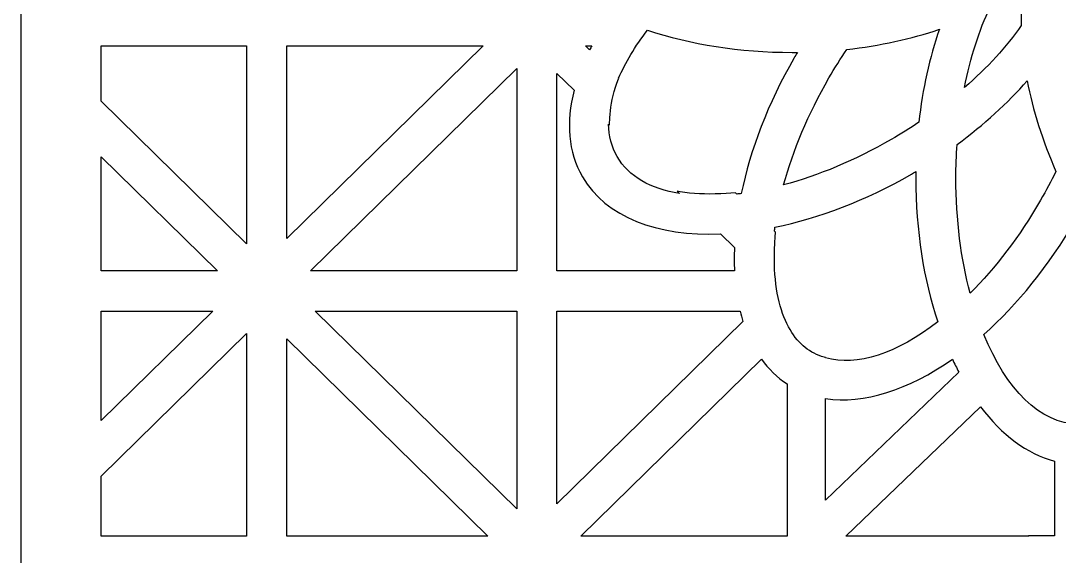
# Model space of a CAD drawing. Header units: centimetres. Extents: x -22 to -17.3, y -9 to 9.
# Drawn here: x -22.001 to -19.697, y -2.951 to -1.763 of the extents above; entities that cross this region are included whole.
import ezdxf

# ---------------------------------------------------------------- set-up
doc = ezdxf.new("R2010")
doc.units = ezdxf.units.CM
doc.header["$MEASUREMENT"] = 0
doc.layers.add('layer 1', color=7, linetype='Continuous')

msp = doc.modelspace()

# ---------------------------------------------------------------- linework, layer by layer
at = {"layer": 'layer 1', "color": 250}
for points, knots in [([(-17.33729, 9.00076), (-17.33729, 9.00076), (-17.33729, 8.81208), (-17.33729, 8.81208), (-17.33729, 8.81208), (-17.33729, 8.81208), (-17.33729, 8.68847), (-17.33729, 8.68847), (-17.33729, 8.68847), (-17.33729, 8.68847), (-17.33729, 7.78426), (-17.33729, 7.78426), (-17.33729, 7.78426), (-17.33729, 7.78426), (-17.33729, 7.66065), (-17.33729, 7.66065), (-17.33729, 7.66065), (-17.33729, 7.66065), (-17.33729, 7.635), (-17.33729, 7.635), (-17.33729, 7.635), (-17.33729, 7.635), (-17.33729, 7.51139), (-17.33729, 7.51139), (-17.33729, 7.51139), (-17.33729, 7.51139), (-17.33729, 6.60718), (-17.33729, 6.60718), (-17.33729, 6.60718), (-17.33729, 6.60718), (-17.33729, 6.48357), (-17.33729, 6.48357), (-17.33729, 6.48357), (-17.33729, 6.48357), (-17.33729, 6.45792), (-17.33729, 6.45792), (-17.33729, 6.45792), (-17.33729, 6.45792), (-17.33729, 6.33431), (-17.33729, 6.33431), (-17.33729, 6.33431), (-17.33729, 6.33431), (-17.33729, 5.4301), (-17.33729, 5.4301), (-17.33729, 5.4301), (-17.33729, 5.4301), (-17.33729, 5.30649), (-17.33729, 5.30649), (-17.33729, 5.30649), (-17.33729, 5.30649), (-17.33729, 5.28084), (-17.33729, 5.28084), (-17.33729, 5.28084), (-17.33729, 5.28084), (-17.33729, 5.15723), (-17.33729, 5.15723), (-17.33729, 5.15723), (-17.33729, 5.15723), (-17.33729, 4.25302), (-17.33729, 4.25302), (-17.33729, 4.25302), (-17.33729, 4.25302), (-17.33729, 4.12941), (-17.33729, 4.12941), (-17.33729, 4.12941), (-17.33729, 4.12941), (-17.33729, 4.10376), (-17.33729, 4.10376), (-17.33729, 4.10376), (-17.33729, 4.10376), (-17.33729, 3.98015), (-17.33729, 3.98015), (-17.33729, 3.98015), (-17.33729, 3.98015), (-17.33729, 3.07594), (-17.33729, 3.07594), (-17.33729, 3.07594), (-17.33729, 3.07594), (-17.33729, 2.95233), (-17.33729, 2.95233), (-17.33729, 2.95233), (-17.33729, 2.95233), (-17.33729, 2.92668), (-17.33729, 2.92668), (-17.33729, 2.92668), (-17.33729, 2.92668), (-17.33729, 2.80307), (-17.33729, 2.80307), (-17.33729, 2.80307), (-17.33729, 2.80307), (-17.33729, 1.89886), (-17.33729, 1.89886), (-17.33729, 1.89886), (-17.33729, 1.89886), (-17.33729, 1.77525), (-17.33729, 1.77525), (-17.33729, 1.77525), (-17.33729, 1.77525), (-17.33729, 1.7496), (-17.33729, 1.7496), (-17.33729, 1.7496), (-17.33729, 1.7496), (-17.33729, 1.62599), (-17.33729, 1.62599), (-17.33729, 1.62599), (-17.33729, 1.62599), (-17.33729, 0.72178), (-17.33729, 0.72178), (-17.33729, 0.72178), (-17.33729, 0.72178), (-17.33729, 0.59817), (-17.33729, 0.59817), (-17.33729, 0.59817), (-17.33729, 0.59817), (-17.33729, 0.57252), (-17.33729, 0.57252), (-17.33729, 0.57252), (-17.33729, 0.57252), (-17.33729, 0.44891), (-17.33729, 0.44891), (-17.33729, 0.44891), (-17.33729, 0.44891), (-17.33729, -0.4553), (-17.33729, -0.4553), (-17.33729, -0.4553), (-17.33729, -0.4553), (-17.33729, -0.57891), (-17.33729, -0.57891), (-17.33729, -0.57891), (-17.33729, -0.57891), (-17.33729, -0.60456), (-17.33729, -0.60456), (-17.33729, -0.60456), (-17.33729, -0.60456), (-17.33729, -0.72817), (-17.33729, -0.72817), (-17.33729, -0.72817), (-17.33729, -0.72817), (-17.33729, -1.63238), (-17.33729, -1.63238), (-17.33729, -1.63238), (-17.33729, -1.63238), (-17.33729, -1.75599), (-17.33729, -1.75599), (-17.33729, -1.75599), (-17.33729, -1.75599), (-17.33729, -1.78164), (-17.33729, -1.78164), (-17.33729, -1.78164), (-17.33729, -1.78164), (-17.33729, -1.90525), (-17.33729, -1.90525), (-17.33729, -1.90525), (-17.33729, -1.90525), (-17.33729, -2.80946), (-17.33729, -2.80946), (-17.33729, -2.80946), (-17.33729, -2.80946), (-17.33729, -2.93307), (-17.33729, -2.93307), (-17.33729, -2.93307), (-17.33729, -2.93307), (-17.33729, -2.95872), (-17.33729, -2.95872), (-17.33729, -2.95872), (-17.33729, -2.95872), (-17.33729, -3.08233), (-17.33729, -3.08233), (-17.33729, -3.08233), (-17.33729, -3.08233), (-17.33729, -3.98654), (-17.33729, -3.98654), (-17.33729, -3.98654), (-17.33729, -3.98654), (-17.33729, -4.11015), (-17.33729, -4.11015), (-17.33729, -4.11015), (-17.33729, -4.11015), (-17.33729, -4.1358), (-17.33729, -4.1358), (-17.33729, -4.1358), (-17.33729, -4.1358), (-17.33729, -4.25941), (-17.33729, -4.25941), (-17.33729, -4.25941), (-17.33729, -4.25941), (-17.33729, -5.16362), (-17.33729, -5.16362), (-17.33729, -5.16362), (-17.33729, -5.16362), (-17.33729, -5.28723), (-17.33729, -5.28723), (-17.33729, -5.28723), (-17.33729, -5.28723), (-17.33729, -5.31288), (-17.33729, -5.31288), (-17.33729, -5.31288), (-17.33729, -5.31288), (-17.33729, -5.43649), (-17.33729, -5.43649), (-17.33729, -5.43649), (-17.33729, -5.43649), (-17.33729, -6.3407), (-17.33729, -6.3407), (-17.33729, -6.3407), (-17.33729, -6.3407), (-17.33729, -6.46431), (-17.33729, -6.46431), (-17.33729, -6.46431), (-17.33729, -6.46431), (-17.33729, -6.48996), (-17.33729, -6.48996), (-17.33729, -6.48996), (-17.33729, -6.48996), (-17.33729, -6.61357), (-17.33729, -6.61357), (-17.33729, -6.61357), (-17.33729, -6.61357), (-17.33729, -7.51778), (-17.33729, -7.51778), (-17.33729, -7.51778), (-17.33729, -7.51778), (-17.33729, -7.64139), (-17.33729, -7.64139), (-17.33729, -7.64139), (-17.33729, -7.64139), (-17.33729, -7.66704), (-17.33729, -7.66704), (-17.33729, -7.66704), (-17.33729, -7.66704), (-17.33729, -7.79065), (-17.33729, -7.79065), (-17.33729, -7.79065), (-17.33729, -7.79065), (-17.33729, -8.69486), (-17.33729, -8.69486), (-17.33729, -8.69486), (-17.33729, -8.69486), (-17.33729, -8.81847), (-17.33729, -8.81847), (-17.33729, -8.81847), (-17.33729, -8.81847), (-17.33729, -9.00022), (-17.33729, -9.00022), (-17.33729, -9.00022), (-17.33729, -9.00022), (-18.22603, -9.00022), (-18.22603, -9.00022), (-18.22603, -9.00022), (-18.22603, -9.00022), (-18.35206, -9.00022), (-18.35206, -9.00022), (-18.35206, -9.00022), (-18.35206, -9.00022), (-18.57048, -9.00022), (-18.57048, -9.00022), (-18.57048, -9.00022), (-18.57048, -9.00022), (-18.6965, -9.00022), (-18.6965, -9.00022), (-18.6965, -9.00022), (-18.6965, -9.00022), (-19.4261, -9.00022), (-19.4261, -9.00022), (-19.4261, -9.00022), (-19.4261, -9.00022), (-19.55212, -9.00022), (-19.55212, -9.00022), (-19.55212, -9.00022), (-19.55212, -9.00022), (-19.77054, -9.00022), (-19.77054, -9.00022), (-19.77054, -9.00022), (-19.77054, -9.00022), (-19.89657, -9.00022), (-19.89657, -9.00022), (-19.89657, -9.00022), (-19.89657, -9.00022), (-20.62616, -9.00022), (-20.62616, -9.00022), (-20.62616, -9.00022), (-20.62616, -9.00022), (-20.75219, -9.00022), (-20.75219, -9.00022), (-20.75219, -9.00022), (-20.75219, -9.00022), (-20.97061, -9.00022), (-20.97061, -9.00022), (-20.97061, -9.00022), (-20.97061, -9.00022), (-21.09663, -9.00022), (-21.09663, -9.00022), (-21.09663, -9.00022), (-21.09663, -9.00022), (-22.00091, -9.00022), (-22.00091, -9.00022), (-22.00091, -9.00022), (-22.00091, -9.00022), (-22.00091, -8.8337), (-22.00091, -8.8337), (-22.00091, -8.8337), (-22.00091, -8.8337), (-22.00091, -8.71009), (-22.00091, -8.71009), (-22.00091, -8.71009), (-22.00091, -8.71009), (-22.00091, -7.77541), (-22.00091, -7.77541), (-22.00091, -7.77541), (-22.00091, -7.77541), (-22.00091, -7.53301), (-22.00091, -7.53301), (-22.00091, -7.53301), (-22.00091, -7.53301), (-22.00091, -6.59833), (-22.00091, -6.59833), (-22.00091, -6.59833), (-22.00091, -6.59833), (-22.00091, -6.35593), (-22.00091, -6.35593), (-22.00091, -6.35593), (-22.00091, -6.35593), (-22.00091, -5.42125), (-22.00091, -5.42125), (-22.00091, -5.42125), (-22.00091, -5.42125), (-22.00091, -5.17885), (-22.00091, -5.17885), (-22.00091, -5.17885), (-22.00091, -5.17885), (-22.00091, -4.24417), (-22.00091, -4.24417), (-22.00091, -4.24417), (-22.00091, -4.24417), (-22.00091, -4.00177), (-22.00091, -4.00177), (-22.00091, -4.00177), (-22.00091, -4.00177), (-22.00091, -3.06709), (-22.00091, -3.06709), (-22.00091, -3.06709), (-22.00091, -3.06709), (-22.00091, -2.82469), (-22.00091, -2.82469), (-22.00091, -2.82469), (-22.00091, -2.82469), (-22.00091, -1.89001), (-22.00091, -1.89001), (-22.00091, -1.89001), (-22.00091, -1.89001), (-22.00091, -1.64761), (-22.00091, -1.64761), (-22.00091, -1.64761), (-22.00091, -1.64761), (-22.00091, -0.71293), (-22.00091, -0.71293), (-22.00091, -0.71293), (-22.00091, -0.71293), (-22.00091, -0.47053), (-22.00091, -0.47053), (-22.00091, -0.47053), (-22.00091, -0.47053), (-22.00091, 0.46415), (-22.00091, 0.46415), (-22.00091, 0.46415), (-22.00091, 0.46415), (-22.00091, 0.70655), (-22.00091, 0.70655), (-22.00091, 0.70655), (-22.00091, 0.70655), (-22.00091, 1.64123), (-22.00091, 1.64123), (-22.00091, 1.64123), (-22.00091, 1.64123), (-22.00091, 1.88363), (-22.00091, 1.88363), (-22.00091, 1.88363), (-22.00091, 1.88363), (-22.00091, 2.81831), (-22.00091, 2.81831), (-22.00091, 2.81831), (-22.00091, 2.81831), (-22.00091, 3.06071), (-22.00091, 3.06071), (-22.00091, 3.06071), (-22.00091, 3.06071), (-22.00091, 3.99539), (-22.00091, 3.99539), (-22.00091, 3.99539), (-22.00091, 3.99539), (-22.00091, 4.23779), (-22.00091, 4.23779), (-22.00091, 4.23779), (-22.00091, 4.23779), (-22.00091, 5.17247), (-22.00091, 5.17247), (-22.00091, 5.17247), (-22.00091, 5.17247), (-22.00091, 5.41487), (-22.00091, 5.41487), (-22.00091, 5.41487), (-22.00091, 5.41487), (-22.00091, 6.34955), (-22.00091, 6.34955), (-22.00091, 6.34955), (-22.00091, 6.34955), (-22.00091, 6.59195), (-22.00091, 6.59195), (-22.00091, 6.59195), (-22.00091, 6.59195), (-22.00091, 7.52663), (-22.00091, 7.52663), (-22.00091, 7.52663), (-22.00091, 7.52663), (-22.00091, 7.76903), (-22.00091, 7.76903), (-22.00091, 7.76903), (-22.00091, 7.76903), (-22.00091, 8.70371), (-22.00091, 8.70371), (-22.00091, 8.70371), (-22.00091, 8.70371), (-22.00091, 8.82732), (-22.00091, 8.82732), (-22.00091, 8.82732), (-22.00091, 8.82732), (-22.00091, 9.00076), (-22.00091, 9.00076), (-22.00091, 9.00076), (-22.00091, 9.00076), (-21.1037, 9.00076), (-21.1037, 9.00076), (-21.1037, 9.00076), (-21.1037, 9.00076), (-20.97768, 9.00076), (-20.97768, 9.00076), (-20.97768, 9.00076), (-20.97768, 9.00076), (-20.74512, 9.00076), (-20.74512, 9.00076), (-20.74512, 9.00076), (-20.74512, 9.00076), (-20.61909, 9.00076), (-20.61909, 9.00076), (-20.61909, 9.00076), (-20.61909, 9.00076), (-19.90364, 9.00076), (-19.90364, 9.00076), (-19.90364, 9.00076), (-19.90364, 9.00076), (-19.77761, 9.00076), (-19.77761, 9.00076), (-19.77761, 9.00076), (-19.77761, 9.00076), (-19.54505, 9.00076), (-19.54505, 9.00076), (-19.54505, 9.00076), (-19.54505, 9.00076), (-19.41903, 9.00076), (-19.41903, 9.00076), (-19.41903, 9.00076), (-19.41903, 9.00076), (-18.70357, 9.00076), (-18.70357, 9.00076), (-18.70357, 9.00076), (-18.70357, 9.00076), (-18.57754, 9.00076), (-18.57754, 9.00076), (-18.57754, 9.00076), (-18.57754, 9.00076), (-18.34499, 9.00076), (-18.34499, 9.00076), (-18.34499, 9.00076), (-18.34499, 9.00076), (-18.21896, 9.00076), (-18.21896, 9.00076), (-18.21896, 9.00076), (-18.21896, 9.00076), (-17.33729, 9.00076), (-17.33729, 9.00076)], [0, 0, 0, 0, 0.0082645, 0.0082645, 0.0082645, 0.0082645, 0.0165289, 0.0165289, 0.0165289, 0.0165289, 0.0247934, 0.0247934, 0.0247934, 0.0247934, 0.0330579, 0.0330579, 0.0330579, 0.0330579, 0.0413223, 0.0413223, 0.0413223, 0.0413223, 0.0495868, 0.0495868, 0.0495868, 0.0495868, 0.0578512, 0.0578512, 0.0578512, 0.0578512, 0.0661157, 0.0661157, 0.0661157, 0.0661157, 0.0743802, 0.0743802, 0.0743802, 0.0743802, 0.0826446, 0.0826446, 0.0826446, 0.0826446, 0.0909091, 0.0909091, 0.0909091, 0.0909091, 0.0991736, 0.0991736, 0.0991736, 0.0991736, 0.107438, 0.107438, 0.107438, 0.107438, 0.1157025, 0.1157025, 0.1157025, 0.1157025, 0.1239669, 0.1239669, 0.1239669, 0.1239669, 0.1322314, 0.1322314, 0.1322314, 0.1322314, 0.1404959, 0.1404959, 0.1404959, 0.1404959, 0.1487603, 0.1487603, 0.1487603, 0.1487603, 0.1570248, 0.1570248, 0.1570248, 0.1570248, 0.1652893, 0.1652893, 0.1652893, 0.1652893, 0.1735537, 0.1735537, 0.1735537, 0.1735537, 0.1818182, 0.1818182, 0.1818182, 0.1818182, 0.1900826, 0.1900826, 0.1900826, 0.1900826, 0.1983471, 0.1983471, 0.1983471, 0.1983471, 0.2066116, 0.2066116, 0.2066116, 0.2066116, 0.214876, 0.214876, 0.214876, 0.214876, 0.2231405, 0.2231405, 0.2231405, 0.2231405, 0.231405, 0.231405, 0.231405, 0.231405, 0.2396694, 0.2396694, 0.2396694, 0.2396694, 0.2479339, 0.2479339, 0.2479339, 0.2479339, 0.2561983, 0.2561983, 0.2561983, 0.2561983, 0.2644628, 0.2644628, 0.2644628, 0.2644628, 0.2727273, 0.2727273, 0.2727273, 0.2727273, 0.2809917, 0.2809917, 0.2809917, 0.2809917, 0.2892562, 0.2892562, 0.2892562, 0.2892562, 0.2975207, 0.2975207, 0.2975207, 0.2975207, 0.3057851, 0.3057851, 0.3057851, 0.3057851, 0.3140496, 0.3140496, 0.3140496, 0.3140496, 0.322314, 0.322314, 0.322314, 0.322314, 0.3305785, 0.3305785, 0.3305785, 0.3305785, 0.338843, 0.338843, 0.338843, 0.338843, 0.3471074, 0.3471074, 0.3471074, 0.3471074, 0.3553719, 0.3553719, 0.3553719, 0.3553719, 0.3636364, 0.3636364, 0.3636364, 0.3636364, 0.3719008, 0.3719008, 0.3719008, 0.3719008, 0.3801653, 0.3801653, 0.3801653, 0.3801653, 0.3884298, 0.3884298, 0.3884298, 0.3884298, 0.3966942, 0.3966942, 0.3966942, 0.3966942, 0.4049587, 0.4049587, 0.4049587, 0.4049587, 0.4132231, 0.4132231, 0.4132231, 0.4132231, 0.4214876, 0.4214876, 0.4214876, 0.4214876, 0.4297521, 0.4297521, 0.4297521, 0.4297521, 0.4380165, 0.4380165, 0.4380165, 0.4380165, 0.446281, 0.446281, 0.446281, 0.446281, 0.4545455, 0.4545455, 0.4545455, 0.4545455, 0.4628099, 0.4628099, 0.4628099, 0.4628099, 0.4710744, 0.4710744, 0.4710744, 0.4710744, 0.4793388, 0.4793388, 0.4793388, 0.4793388, 0.4876033, 0.4876033, 0.4876033, 0.4876033, 0.4958678, 0.4958678, 0.4958678, 0.4958678, 0.5041322, 0.5041322, 0.5041322, 0.5041322, 0.5123967, 0.5123967, 0.5123967, 0.5123967, 0.5206612, 0.5206612, 0.5206612, 0.5206612, 0.5289256, 0.5289256, 0.5289256, 0.5289256, 0.5371901, 0.5371901, 0.5371901, 0.5371901, 0.5454545, 0.5454545, 0.5454545, 0.5454545, 0.553719, 0.553719, 0.553719, 0.553719, 0.5619835, 0.5619835, 0.5619835, 0.5619835, 0.5702479, 0.5702479, 0.5702479, 0.5702479, 0.5785124, 0.5785124, 0.5785124, 0.5785124, 0.5867769, 0.5867769, 0.5867769, 0.5867769, 0.5950413, 0.5950413, 0.5950413, 0.5950413, 0.6033058, 0.6033058, 0.6033058, 0.6033058, 0.6115702, 0.6115702, 0.6115702, 0.6115702, 0.6198347, 0.6198347, 0.6198347, 0.6198347, 0.6280992, 0.6280992, 0.6280992, 0.6280992, 0.6363636, 0.6363636, 0.6363636, 0.6363636, 0.6446281, 0.6446281, 0.6446281, 0.6446281, 0.6528926, 0.6528926, 0.6528926, 0.6528926, 0.661157, 0.661157, 0.661157, 0.661157, 0.6694215, 0.6694215, 0.6694215, 0.6694215, 0.677686, 0.677686, 0.677686, 0.677686, 0.6859504, 0.6859504, 0.6859504, 0.6859504, 0.6942149, 0.6942149, 0.6942149, 0.6942149, 0.7024793, 0.7024793, 0.7024793, 0.7024793, 0.7107438, 0.7107438, 0.7107438, 0.7107438, 0.7190083, 0.7190083, 0.7190083, 0.7190083, 0.7272727, 0.7272727, 0.7272727, 0.7272727, 0.7355372, 0.7355372, 0.7355372, 0.7355372, 0.7438017, 0.7438017, 0.7438017, 0.7438017, 0.7520661, 0.7520661, 0.7520661, 0.7520661, 0.7603306, 0.7603306, 0.7603306, 0.7603306, 0.768595, 0.768595, 0.768595, 0.768595, 0.7768595, 0.7768595, 0.7768595, 0.7768595, 0.785124, 0.785124, 0.785124, 0.785124, 0.7933884, 0.7933884, 0.7933884, 0.7933884, 0.8016529, 0.8016529, 0.8016529, 0.8016529, 0.8099174, 0.8099174, 0.8099174, 0.8099174, 0.8181818, 0.8181818, 0.8181818, 0.8181818, 0.8264463, 0.8264463, 0.8264463, 0.8264463, 0.8347107, 0.8347107, 0.8347107, 0.8347107, 0.8429752, 0.8429752, 0.8429752, 0.8429752, 0.8512397, 0.8512397, 0.8512397, 0.8512397, 0.8595041, 0.8595041, 0.8595041, 0.8595041, 0.8677686, 0.8677686, 0.8677686, 0.8677686, 0.8760331, 0.8760331, 0.8760331, 0.8760331, 0.8842975, 0.8842975, 0.8842975, 0.8842975, 0.892562, 0.892562, 0.892562, 0.892562, 0.9008264, 0.9008264, 0.9008264, 0.9008264, 0.9090909, 0.9090909, 0.9090909, 0.9090909, 0.9173554, 0.9173554, 0.9173554, 0.9173554, 0.9256198, 0.9256198, 0.9256198, 0.9256198, 0.9338843, 0.9338843, 0.9338843, 0.9338843, 0.9421488, 0.9421488, 0.9421488, 0.9421488, 0.9504132, 0.9504132, 0.9504132, 0.9504132, 0.9586777, 0.9586777, 0.9586777, 0.9586777, 0.9669421, 0.9669421, 0.9669421, 0.9669421, 0.9752066, 0.9752066, 0.9752066, 0.9752066, 0.9834711, 0.9834711, 0.9834711, 0.9834711, 1, 1, 1, 1]), ([(-19.78116, -1.7737), (-19.78177, -1.74261), (-19.78002, -1.71287), (-19.77588, -1.6849), (-19.77588, -1.6849), (-19.79807, -1.70215), (-19.82289, -1.71824), (-19.85001, -1.73298), (-19.85001, -1.73298), (-19.87441, -1.7839), (-19.89395, -1.84433), (-19.90709, -1.91126), (-19.90709, -1.91126), (-19.85584, -1.86677), (-19.81325, -1.81999), (-19.78116, -1.7737)], [0, 0, 0, 0, 0.2, 0.2, 0.2, 0.2, 0.4, 0.4, 0.4, 0.4, 0.6, 0.6, 0.6, 0.6, 1, 1, 1, 1]), ([(-20.4022, -2.14632), (-20.3822, -2.0495), (-20.34306, -1.94605), (-20.28481, -1.84517), (-20.28481, -1.84517), (-20.28245, -1.84108), (-20.28006, -1.83702), (-20.27765, -1.83298), (-20.27765, -1.83298), (-20.28144, -1.83302), (-20.28523, -1.83304), (-20.28903, -1.83304), (-20.28903, -1.83304), (-20.40615, -1.83304), (-20.51586, -1.81501), (-20.61006, -1.78361), (-20.61006, -1.78361), (-20.63793, -1.81964), (-20.65965, -1.85567), (-20.6744, -1.89042), (-20.6744, -1.89042), (-20.6744, -1.89042), (-20.67413, -1.89069), (-20.67413, -1.89069), (-20.67413, -1.89069), (-20.67413, -1.89069), (-20.67453, -1.89168), (-20.67453, -1.89168), (-20.67453, -1.89168), (-20.67453, -1.89168), (-20.67806, -1.90118), (-20.67806, -1.90118), (-20.67806, -1.90118), (-20.67806, -1.90118), (-20.68122, -1.91051), (-20.68122, -1.91051), (-20.68122, -1.91051), (-20.68122, -1.91051), (-20.68403, -1.91967), (-20.68403, -1.91967), (-20.68403, -1.91967), (-20.68403, -1.91967), (-20.68647, -1.92863), (-20.68647, -1.92863), (-20.68647, -1.92863), (-20.68647, -1.92863), (-20.68855, -1.9374), (-20.68855, -1.9374), (-20.68855, -1.9374), (-20.68855, -1.9374), (-20.69029, -1.94596), (-20.69029, -1.94596), (-20.69029, -1.94596), (-20.69029, -1.94596), (-20.69168, -1.9543), (-20.69168, -1.9543), (-20.69168, -1.9543), (-20.69168, -1.9543), (-20.69274, -1.96242), (-20.69274, -1.96242), (-20.69274, -1.96242), (-20.69274, -1.96242), (-20.69347, -1.9703), (-20.69347, -1.9703), (-20.69347, -1.9703), (-20.69347, -1.9703), (-20.69388, -1.97794), (-20.69388, -1.97794), (-20.69388, -1.97794), (-20.69388, -1.97794), (-20.69392, -1.98088), (-20.69392, -1.98088), (-20.69392, -1.98088), (-20.69392, -1.98088), (-20.69403, -1.98206), (-20.69403, -1.98206), (-20.69403, -1.98206), (-20.69403, -1.98206), (-20.69445, -1.9897), (-20.69445, -1.9897), (-20.69445, -1.9897), (-20.69445, -1.9897), (-20.69451, -1.99431), (-20.69451, -1.99431), (-20.69451, -1.99431), (-20.69451, -1.99431), (-20.69677, -1.9921), (-20.69677, -1.9921), (-20.69677, -1.9921), (-20.69631, -2.01834), (-20.6901, -2.04268), (-20.67762, -2.0643), (-20.67762, -2.0643), (-20.65196, -2.10875), (-20.60308, -2.13595), (-20.53941, -2.14644), (-20.53941, -2.14644), (-20.53941, -2.14644), (-20.54469, -2.14126), (-20.54469, -2.14126), (-20.54469, -2.14126), (-20.54469, -2.14126), (-20.53781, -2.14244), (-20.53781, -2.14244), (-20.53781, -2.14244), (-20.53781, -2.14244), (-20.52756, -2.1439), (-20.52756, -2.1439), (-20.52756, -2.1439), (-20.52756, -2.1439), (-20.51702, -2.14511), (-20.51702, -2.14511), (-20.51702, -2.14511), (-20.51702, -2.14511), (-20.50618, -2.14607), (-20.50618, -2.14607), (-20.50618, -2.14607), (-20.50618, -2.14607), (-20.49505, -2.14676), (-20.49505, -2.14676), (-20.49505, -2.14676), (-20.49505, -2.14676), (-20.48365, -2.1472), (-20.48365, -2.1472), (-20.48365, -2.1472), (-20.48365, -2.1472), (-20.47199, -2.14736), (-20.47199, -2.14736), (-20.47199, -2.14736), (-20.47199, -2.14736), (-20.46008, -2.14725), (-20.46008, -2.14725), (-20.46008, -2.14725), (-20.46008, -2.14725), (-20.44793, -2.14686), (-20.44793, -2.14686), (-20.44793, -2.14686), (-20.44793, -2.14686), (-20.43555, -2.14619), (-20.43555, -2.14619), (-20.43555, -2.14619), (-20.43555, -2.14619), (-20.41521, -2.14465), (-20.41521, -2.14465), (-20.41521, -2.14465), (-20.41521, -2.14465), (-20.41223, -2.14757), (-20.41223, -2.14757), (-20.41223, -2.14757), (-20.4089, -2.14718), (-20.40556, -2.14677), (-20.4022, -2.14632)], [0, 0, 0, 0, 0.025641, 0.025641, 0.025641, 0.025641, 0.0512821, 0.0512821, 0.0512821, 0.0512821, 0.0769231, 0.0769231, 0.0769231, 0.0769231, 0.1025641, 0.1025641, 0.1025641, 0.1025641, 0.1282051, 0.1282051, 0.1282051, 0.1282051, 0.1538462, 0.1538462, 0.1538462, 0.1538462, 0.1794872, 0.1794872, 0.1794872, 0.1794872, 0.2051282, 0.2051282, 0.2051282, 0.2051282, 0.2307692, 0.2307692, 0.2307692, 0.2307692, 0.2564103, 0.2564103, 0.2564103, 0.2564103, 0.2820513, 0.2820513, 0.2820513, 0.2820513, 0.3076923, 0.3076923, 0.3076923, 0.3076923, 0.3333333, 0.3333333, 0.3333333, 0.3333333, 0.3589744, 0.3589744, 0.3589744, 0.3589744, 0.3846154, 0.3846154, 0.3846154, 0.3846154, 0.4102564, 0.4102564, 0.4102564, 0.4102564, 0.4358974, 0.4358974, 0.4358974, 0.4358974, 0.4615385, 0.4615385, 0.4615385, 0.4615385, 0.4871795, 0.4871795, 0.4871795, 0.4871795, 0.5128205, 0.5128205, 0.5128205, 0.5128205, 0.5384615, 0.5384615, 0.5384615, 0.5384615, 0.5641026, 0.5641026, 0.5641026, 0.5641026, 0.5897436, 0.5897436, 0.5897436, 0.5897436, 0.6153846, 0.6153846, 0.6153846, 0.6153846, 0.6410256, 0.6410256, 0.6410256, 0.6410256, 0.6666667, 0.6666667, 0.6666667, 0.6666667, 0.6923077, 0.6923077, 0.6923077, 0.6923077, 0.7179487, 0.7179487, 0.7179487, 0.7179487, 0.7435897, 0.7435897, 0.7435897, 0.7435897, 0.7692308, 0.7692308, 0.7692308, 0.7692308, 0.7948718, 0.7948718, 0.7948718, 0.7948718, 0.8205128, 0.8205128, 0.8205128, 0.8205128, 0.8461538, 0.8461538, 0.8461538, 0.8461538, 0.8717949, 0.8717949, 0.8717949, 0.8717949, 0.8974359, 0.8974359, 0.8974359, 0.8974359, 0.9230769, 0.9230769, 0.9230769, 0.9230769, 0.9487179, 0.9487179, 0.9487179, 0.9487179, 1, 1, 1, 1]), ([(-20.00826, -1.98823), (-19.99994, -1.91396), (-19.98429, -1.84433), (-19.96266, -1.78181), (-19.96266, -1.78181), (-20.02503, -1.80307), (-20.09434, -1.81843), (-20.16822, -1.82651), (-20.16822, -1.82651), (-20.18183, -1.84677), (-20.19501, -1.86785), (-20.20764, -1.88973), (-20.20764, -1.88973), (-20.25388, -1.96982), (-20.28751, -2.05097), (-20.30821, -2.12717), (-20.30821, -2.12717), (-20.23161, -2.10651), (-20.14995, -2.07274), (-20.06937, -2.02622), (-20.06937, -2.02622), (-20.04826, -2.01403), (-20.02787, -2.00133), (-20.00826, -1.98823)], [0, 0, 0, 0, 0.1428571, 0.1428571, 0.1428571, 0.1428571, 0.2857143, 0.2857143, 0.2857143, 0.2857143, 0.4285714, 0.4285714, 0.4285714, 0.4285714, 0.5714286, 0.5714286, 0.5714286, 0.5714286, 0.7142857, 0.7142857, 0.7142857, 0.7142857, 1, 1, 1, 1]), ([(-21.49998, -2.25773), (-21.49998, -2.25773), (-21.49998, -1.81833), (-21.49998, -1.81833), (-21.49998, -1.81833), (-21.49998, -1.81833), (-21.82268, -1.81833), (-21.82268, -1.81833), (-21.82268, -1.81833), (-21.82268, -1.81833), (-21.82268, -1.94121), (-21.82268, -1.94121), (-21.82268, -1.94121), (-21.82268, -1.94121), (-21.49998, -2.25773), (-21.49998, -2.25773)], [0, 0, 0, 0, 0.2, 0.2, 0.2, 0.2, 0.4, 0.4, 0.4, 0.4, 0.6, 0.6, 0.6, 0.6, 1, 1, 1, 1]), ([(-21.41087, -1.81833), (-21.41087, -1.81833), (-21.41087, -2.24595), (-21.41087, -2.24595), (-21.41087, -2.24595), (-21.41087, -2.24595), (-20.97489, -1.81833), (-20.97489, -1.81833), (-20.97489, -1.81833), (-20.97489, -1.81833), (-21.41087, -1.81833), (-21.41087, -1.81833)], [0, 0, 0, 0, 0.25, 0.25, 0.25, 0.25, 0.5, 0.5, 0.5, 0.5, 1, 1, 1, 1]), ([(-20.73862, -1.82743), (-20.73709, -1.8244), (-20.73553, -1.82136), (-20.73392, -1.81833), (-20.73392, -1.81833), (-20.73392, -1.81833), (-20.7479, -1.81833), (-20.7479, -1.81833), (-20.7479, -1.81833), (-20.7479, -1.81833), (-20.73862, -1.82743), (-20.73862, -1.82743)], [0, 0, 0, 0, 0.25, 0.25, 0.25, 0.25, 0.5, 0.5, 0.5, 0.5, 1, 1, 1, 1]), ([(-20.90026, -2.31789), (-20.90026, -2.31789), (-20.90026, -1.86874), (-20.90026, -1.86874), (-20.90026, -1.86874), (-20.90026, -1.86874), (-21.35818, -2.31789), (-21.35818, -2.31789), (-21.35818, -2.31789), (-21.35818, -2.31789), (-20.90026, -2.31789), (-20.90026, -2.31789)], [0, 0, 0, 0, 0.25, 0.25, 0.25, 0.25, 0.5, 0.5, 0.5, 0.5, 1, 1, 1, 1]), ([(-20.41727, -2.31789), (-20.41805, -2.3011), (-20.41807, -2.28383), (-20.41736, -2.26615), (-20.41736, -2.26615), (-20.41736, -2.26615), (-20.44805, -2.23604), (-20.44805, -2.23604), (-20.44805, -2.23604), (-20.58859, -2.24124), (-20.70279, -2.19894), (-20.7548, -2.10886), (-20.7548, -2.10886), (-20.78657, -2.05382), (-20.79129, -1.98759), (-20.77309, -1.91723), (-20.77309, -1.91723), (-20.77309, -1.91723), (-20.81115, -1.87991), (-20.81115, -1.87991), (-20.81115, -1.87991), (-20.81115, -1.87991), (-20.81115, -2.31789), (-20.81115, -2.31789), (-20.81115, -2.31789), (-20.81115, -2.31789), (-20.41727, -2.31789), (-20.41727, -2.31789)], [0, 0, 0, 0, 0.125, 0.125, 0.125, 0.125, 0.25, 0.25, 0.25, 0.25, 0.375, 0.375, 0.375, 0.375, 0.5, 0.5, 0.5, 0.5, 0.625, 0.625, 0.625, 0.625, 0.75, 0.75, 0.75, 0.75, 1, 1, 1, 1]), ([(-19.70407, -2.09741), (-19.734, -2.02893), (-19.75526, -1.9608), (-19.76779, -1.89585), (-19.76779, -1.89585), (-19.81117, -1.94544), (-19.86352, -1.9934), (-19.92346, -2.03734), (-19.92346, -2.03734), (-19.92511, -2.06168), (-19.92599, -2.08653), (-19.92599, -2.11179), (-19.92599, -2.11179), (-19.92599, -2.20427), (-19.91454, -2.29137), (-19.89436, -2.36771), (-19.89436, -2.36771), (-19.83836, -2.31152), (-19.78453, -2.24145), (-19.738, -2.16087), (-19.738, -2.16087), (-19.72581, -2.13975), (-19.7145, -2.11856), (-19.70407, -2.09741)], [0, 0, 0, 0, 0.1428571, 0.1428571, 0.1428571, 0.1428571, 0.2857143, 0.2857143, 0.2857143, 0.2857143, 0.4285714, 0.4285714, 0.4285714, 0.4285714, 0.5714286, 0.5714286, 0.5714286, 0.5714286, 0.7142857, 0.7142857, 0.7142857, 0.7142857, 1, 1, 1, 1]), ([(-21.82268, -2.31789), (-21.82268, -2.31789), (-21.56468, -2.31789), (-21.56468, -2.31789), (-21.56468, -2.31789), (-21.56468, -2.31789), (-21.82268, -2.06483), (-21.82268, -2.06483), (-21.82268, -2.06483), (-21.82268, -2.06483), (-21.82268, -2.31789), (-21.82268, -2.31789)], [0, 0, 0, 0, 0.25, 0.25, 0.25, 0.25, 0.5, 0.5, 0.5, 0.5, 1, 1, 1, 1]), ([(-19.96619, -2.4313), (-19.99728, -2.33744), (-20.0151, -2.22828), (-20.0151, -2.11179), (-20.0151, -2.11179), (-20.0151, -2.10707), (-20.01506, -2.10236), (-20.015, -2.09766), (-20.015, -2.09766), (-20.01826, -2.09958), (-20.02153, -2.1015), (-20.02482, -2.1034), (-20.02482, -2.1034), (-20.12625, -2.16196), (-20.23027, -2.2012), (-20.32755, -2.22111), (-20.32755, -2.22111), (-20.32794, -2.22394), (-20.32829, -2.22676), (-20.32863, -2.22957), (-20.32863, -2.22957), (-20.32863, -2.22957), (-20.3261, -2.23205), (-20.3261, -2.23205), (-20.3261, -2.23205), (-20.3261, -2.23205), (-20.32694, -2.2428), (-20.32694, -2.2428), (-20.32694, -2.2428), (-20.32694, -2.2428), (-20.32764, -2.25525), (-20.32764, -2.25525), (-20.32764, -2.25525), (-20.32764, -2.25525), (-20.3278, -2.25982), (-20.3278, -2.25982), (-20.3278, -2.25982), (-20.3278, -2.25982), (-20.3282, -2.26701), (-20.3282, -2.26701), (-20.3282, -2.26701), (-20.3282, -2.26701), (-20.32862, -2.27923), (-20.32862, -2.27923), (-20.32862, -2.27923), (-20.32862, -2.27923), (-20.32876, -2.29121), (-20.32876, -2.29121), (-20.32876, -2.29121), (-20.32876, -2.29121), (-20.32862, -2.30293), (-20.32862, -2.30293), (-20.32862, -2.30293), (-20.32862, -2.30293), (-20.32822, -2.31439), (-20.32822, -2.31439), (-20.32822, -2.31439), (-20.32822, -2.31439), (-20.32754, -2.32558), (-20.32754, -2.32558), (-20.32754, -2.32558), (-20.32754, -2.32558), (-20.3266, -2.33648), (-20.3266, -2.33648), (-20.3266, -2.33648), (-20.3266, -2.33648), (-20.3254, -2.34709), (-20.3254, -2.34709), (-20.3254, -2.34709), (-20.3254, -2.34709), (-20.32396, -2.3574), (-20.32396, -2.3574), (-20.32396, -2.3574), (-20.32396, -2.3574), (-20.32227, -2.36739), (-20.32227, -2.36739), (-20.32227, -2.36739), (-20.32227, -2.36739), (-20.32035, -2.37705), (-20.32035, -2.37705), (-20.32035, -2.37705), (-20.32035, -2.37705), (-20.31819, -2.38637), (-20.31819, -2.38637), (-20.31819, -2.38637), (-20.31819, -2.38637), (-20.31582, -2.39536), (-20.31582, -2.39536), (-20.31582, -2.39536), (-20.31582, -2.39536), (-20.31325, -2.404), (-20.31325, -2.404), (-20.31325, -2.404), (-20.31325, -2.404), (-20.31047, -2.41228), (-20.31047, -2.41228), (-20.31047, -2.41228), (-20.31047, -2.41228), (-20.30751, -2.4202), (-20.30751, -2.4202), (-20.30751, -2.4202), (-20.30751, -2.4202), (-20.30436, -2.42777), (-20.30436, -2.42777), (-20.30436, -2.42777), (-20.30436, -2.42777), (-20.30106, -2.43496), (-20.30106, -2.43496), (-20.30106, -2.43496), (-20.30106, -2.43496), (-20.29759, -2.44178), (-20.29759, -2.44178), (-20.29759, -2.44178), (-20.29759, -2.44178), (-20.29398, -2.44824), (-20.29398, -2.44824), (-20.29398, -2.44824), (-20.29398, -2.44824), (-20.29024, -2.45434), (-20.29024, -2.45434), (-20.29024, -2.45434), (-20.29024, -2.45434), (-20.28636, -2.46009), (-20.28636, -2.46009), (-20.28636, -2.46009), (-20.28636, -2.46009), (-20.28236, -2.4655), (-20.28236, -2.4655), (-20.28236, -2.4655), (-20.28236, -2.4655), (-20.27824, -2.47058), (-20.27824, -2.47058), (-20.27824, -2.47058), (-20.27824, -2.47058), (-20.27401, -2.47533), (-20.27401, -2.47533), (-20.27401, -2.47533), (-20.27401, -2.47533), (-20.26965, -2.47978), (-20.26965, -2.47978), (-20.26965, -2.47978), (-20.26965, -2.47978), (-20.26517, -2.48394), (-20.26517, -2.48394), (-20.26517, -2.48394), (-20.26517, -2.48394), (-20.26055, -2.48782), (-20.26055, -2.48782), (-20.26055, -2.48782), (-20.26055, -2.48782), (-20.25577, -2.49144), (-20.25577, -2.49144), (-20.25577, -2.49144), (-20.25577, -2.49144), (-20.25084, -2.49481), (-20.25084, -2.49481), (-20.25084, -2.49481), (-20.25084, -2.49481), (-20.2457, -2.49795), (-20.2457, -2.49795), (-20.2457, -2.49795), (-20.2457, -2.49795), (-20.24044, -2.50081), (-20.24044, -2.50081), (-20.24044, -2.50081), (-20.24044, -2.50081), (-20.23507, -2.5034), (-20.23507, -2.5034), (-20.23507, -2.5034), (-20.23507, -2.5034), (-20.22957, -2.50571), (-20.22957, -2.50571), (-20.22957, -2.50571), (-20.22957, -2.50571), (-20.22392, -2.50777), (-20.22392, -2.50777), (-20.22392, -2.50777), (-20.22392, -2.50777), (-20.2181, -2.50957), (-20.2181, -2.50957), (-20.2181, -2.50957), (-20.2181, -2.50957), (-20.21529, -2.5103), (-20.21529, -2.5103), (-20.21529, -2.5103), (-20.21529, -2.5103), (-20.21529, -2.51095), (-20.21529, -2.51095), (-20.21529, -2.51095), (-20.14562, -2.53136), (-20.0559, -2.50037), (-19.96619, -2.4313)], [0, 0, 0, 0, 0.0204082, 0.0204082, 0.0204082, 0.0204082, 0.0408163, 0.0408163, 0.0408163, 0.0408163, 0.0612245, 0.0612245, 0.0612245, 0.0612245, 0.0816327, 0.0816327, 0.0816327, 0.0816327, 0.1020408, 0.1020408, 0.1020408, 0.1020408, 0.122449, 0.122449, 0.122449, 0.122449, 0.1428571, 0.1428571, 0.1428571, 0.1428571, 0.1632653, 0.1632653, 0.1632653, 0.1632653, 0.1836735, 0.1836735, 0.1836735, 0.1836735, 0.2040816, 0.2040816, 0.2040816, 0.2040816, 0.2244898, 0.2244898, 0.2244898, 0.2244898, 0.244898, 0.244898, 0.244898, 0.244898, 0.2653061, 0.2653061, 0.2653061, 0.2653061, 0.2857143, 0.2857143, 0.2857143, 0.2857143, 0.3061224, 0.3061224, 0.3061224, 0.3061224, 0.3265306, 0.3265306, 0.3265306, 0.3265306, 0.3469388, 0.3469388, 0.3469388, 0.3469388, 0.3673469, 0.3673469, 0.3673469, 0.3673469, 0.3877551, 0.3877551, 0.3877551, 0.3877551, 0.4081633, 0.4081633, 0.4081633, 0.4081633, 0.4285714, 0.4285714, 0.4285714, 0.4285714, 0.4489796, 0.4489796, 0.4489796, 0.4489796, 0.4693878, 0.4693878, 0.4693878, 0.4693878, 0.4897959, 0.4897959, 0.4897959, 0.4897959, 0.5102041, 0.5102041, 0.5102041, 0.5102041, 0.5306122, 0.5306122, 0.5306122, 0.5306122, 0.5510204, 0.5510204, 0.5510204, 0.5510204, 0.5714286, 0.5714286, 0.5714286, 0.5714286, 0.5918367, 0.5918367, 0.5918367, 0.5918367, 0.6122449, 0.6122449, 0.6122449, 0.6122449, 0.6326531, 0.6326531, 0.6326531, 0.6326531, 0.6530612, 0.6530612, 0.6530612, 0.6530612, 0.6734694, 0.6734694, 0.6734694, 0.6734694, 0.6938776, 0.6938776, 0.6938776, 0.6938776, 0.7142857, 0.7142857, 0.7142857, 0.7142857, 0.7346939, 0.7346939, 0.7346939, 0.7346939, 0.755102, 0.755102, 0.755102, 0.755102, 0.7755102, 0.7755102, 0.7755102, 0.7755102, 0.7959184, 0.7959184, 0.7959184, 0.7959184, 0.8163265, 0.8163265, 0.8163265, 0.8163265, 0.8367347, 0.8367347, 0.8367347, 0.8367347, 0.8571429, 0.8571429, 0.8571429, 0.8571429, 0.877551, 0.877551, 0.877551, 0.877551, 0.8979592, 0.8979592, 0.8979592, 0.8979592, 0.9183673, 0.9183673, 0.9183673, 0.9183673, 0.9387755, 0.9387755, 0.9387755, 0.9387755, 0.9591837, 0.9591837, 0.9591837, 0.9591837, 1, 1, 1, 1]), ([(-19.4461, -2.46008), (-19.51995, -2.39434), (-19.58997, -2.30872), (-19.64822, -2.20784), (-19.64822, -2.20784), (-19.65058, -2.20375), (-19.6529, -2.19965), (-19.6552, -2.19555), (-19.6552, -2.19555), (-19.65706, -2.19884), (-19.65893, -2.20213), (-19.66083, -2.20542), (-19.66083, -2.20542), (-19.71939, -2.30686), (-19.78986, -2.39285), (-19.86415, -2.45874), (-19.86415, -2.45874), (-19.81441, -2.58016), (-19.73911, -2.65759), (-19.65485, -2.65759), (-19.65485, -2.65759), (-19.64815, -2.65759), (-19.64151, -2.65709), (-19.63493, -2.65613), (-19.63493, -2.65613), (-19.63493, -2.65613), (-19.62965, -2.65496), (-19.62965, -2.65496), (-19.62965, -2.65496), (-19.62965, -2.65496), (-19.62355, -2.6533), (-19.62355, -2.6533), (-19.62355, -2.6533), (-19.62355, -2.6533), (-19.61739, -2.65131), (-19.61739, -2.65131), (-19.61739, -2.65131), (-19.61739, -2.65131), (-19.61652, -2.65098), (-19.61652, -2.65098), (-19.61652, -2.65098), (-19.61652, -2.65098), (-19.61652, -2.65217), (-19.61652, -2.65217), (-19.61652, -2.65217), (-19.57802, -2.6412), (-19.54213, -2.61394), (-19.5106, -2.57398), (-19.5106, -2.57398), (-19.5106, -2.57398), (-19.51442, -2.57031), (-19.51442, -2.57031), (-19.51442, -2.57031), (-19.51442, -2.57031), (-19.51301, -2.56857), (-19.51301, -2.56857), (-19.51301, -2.56857), (-19.51301, -2.56857), (-19.50656, -2.56004), (-19.50656, -2.56004), (-19.50656, -2.56004), (-19.50656, -2.56004), (-19.50018, -2.55113), (-19.50018, -2.55113), (-19.50018, -2.55113), (-19.50018, -2.55113), (-19.49388, -2.54184), (-19.49388, -2.54184), (-19.49388, -2.54184), (-19.49388, -2.54184), (-19.48768, -2.53219), (-19.48768, -2.53219), (-19.48768, -2.53219), (-19.48768, -2.53219), (-19.48158, -2.52217), (-19.48158, -2.52217), (-19.48158, -2.52217), (-19.48158, -2.52217), (-19.48086, -2.52092), (-19.48086, -2.52092), (-19.48086, -2.52092), (-19.48086, -2.52092), (-19.47541, -2.52092), (-19.47541, -2.52092), (-19.47541, -2.52092), (-19.46488, -2.50219), (-19.45508, -2.48186), (-19.4461, -2.46008)], [0, 0, 0, 0, 0.0434783, 0.0434783, 0.0434783, 0.0434783, 0.0869565, 0.0869565, 0.0869565, 0.0869565, 0.1304348, 0.1304348, 0.1304348, 0.1304348, 0.173913, 0.173913, 0.173913, 0.173913, 0.2173913, 0.2173913, 0.2173913, 0.2173913, 0.2608696, 0.2608696, 0.2608696, 0.2608696, 0.3043478, 0.3043478, 0.3043478, 0.3043478, 0.3478261, 0.3478261, 0.3478261, 0.3478261, 0.3913043, 0.3913043, 0.3913043, 0.3913043, 0.4347826, 0.4347826, 0.4347826, 0.4347826, 0.4782609, 0.4782609, 0.4782609, 0.4782609, 0.5217391, 0.5217391, 0.5217391, 0.5217391, 0.5652174, 0.5652174, 0.5652174, 0.5652174, 0.6086957, 0.6086957, 0.6086957, 0.6086957, 0.6521739, 0.6521739, 0.6521739, 0.6521739, 0.6956522, 0.6956522, 0.6956522, 0.6956522, 0.7391304, 0.7391304, 0.7391304, 0.7391304, 0.7826087, 0.7826087, 0.7826087, 0.7826087, 0.826087, 0.826087, 0.826087, 0.826087, 0.8695652, 0.8695652, 0.8695652, 0.8695652, 0.9130435, 0.9130435, 0.9130435, 0.9130435, 1, 1, 1, 1]), ([(-21.82268, -2.64988), (-21.82268, -2.64988), (-21.57506, -2.407), (-21.57506, -2.407), (-21.57506, -2.407), (-21.57506, -2.407), (-21.82268, -2.407), (-21.82268, -2.407), (-21.82268, -2.407), (-21.82268, -2.407), (-21.82268, -2.64988), (-21.82268, -2.64988)], [0, 0, 0, 0, 0.25, 0.25, 0.25, 0.25, 0.5, 0.5, 0.5, 0.5, 1, 1, 1, 1]), ([(-20.90026, -2.84597), (-20.90026, -2.84597), (-20.90026, -2.407), (-20.90026, -2.407), (-20.90026, -2.407), (-20.90026, -2.407), (-21.3478, -2.407), (-21.3478, -2.407), (-21.3478, -2.407), (-21.3478, -2.407), (-20.90026, -2.84597), (-20.90026, -2.84597)], [0, 0, 0, 0, 0.25, 0.25, 0.25, 0.25, 0.5, 0.5, 0.5, 0.5, 1, 1, 1, 1]), ([(-20.39848, -2.43004), (-20.40083, -2.42254), (-20.40297, -2.41486), (-20.4049, -2.407), (-20.4049, -2.407), (-20.4049, -2.407), (-20.81115, -2.407), (-20.81115, -2.407), (-20.81115, -2.407), (-20.81115, -2.407), (-20.81115, -2.8348), (-20.81115, -2.8348), (-20.81115, -2.8348), (-20.81115, -2.8348), (-20.39848, -2.43004), (-20.39848, -2.43004)], [0, 0, 0, 0, 0.2, 0.2, 0.2, 0.2, 0.4, 0.4, 0.4, 0.4, 0.6, 0.6, 0.6, 0.6, 1, 1, 1, 1]), ([(-21.82268, -2.90656), (-21.82268, -2.90656), (-21.49998, -2.90656), (-21.49998, -2.90656), (-21.49998, -2.90656), (-21.49998, -2.90656), (-21.49998, -2.45697), (-21.49998, -2.45697), (-21.49998, -2.45697), (-21.49998, -2.45697), (-21.82268, -2.77349), (-21.82268, -2.77349), (-21.82268, -2.77349), (-21.82268, -2.77349), (-21.82268, -2.90656), (-21.82268, -2.90656)], [0, 0, 0, 0, 0.2, 0.2, 0.2, 0.2, 0.4, 0.4, 0.4, 0.4, 0.6, 0.6, 0.6, 0.6, 1, 1, 1, 1]), ([(-21.41087, -2.46875), (-21.41087, -2.46875), (-21.41087, -2.90656), (-21.41087, -2.90656), (-21.41087, -2.90656), (-21.41087, -2.90656), (-20.96451, -2.90656), (-20.96451, -2.90656), (-20.96451, -2.90656), (-20.96451, -2.90656), (-21.41087, -2.46875), (-21.41087, -2.46875)], [0, 0, 0, 0, 0.25, 0.25, 0.25, 0.25, 0.5, 0.5, 0.5, 0.5, 1, 1, 1, 1]), ([(-20.30054, -2.5688), (-20.32273, -2.55421), (-20.34176, -2.53561), (-20.35765, -2.5136), (-20.35765, -2.5136), (-20.35765, -2.5136), (-20.75829, -2.90656), (-20.75829, -2.90656), (-20.75829, -2.90656), (-20.75829, -2.90656), (-20.30054, -2.90656), (-20.30054, -2.90656), (-20.30054, -2.90656), (-20.30054, -2.90656), (-20.30054, -2.5688), (-20.30054, -2.5688)], [0, 0, 0, 0, 0.2, 0.2, 0.2, 0.2, 0.4, 0.4, 0.4, 0.4, 0.6, 0.6, 0.6, 0.6, 1, 1, 1, 1]), ([(-19.91955, -2.54237), (-19.92441, -2.53309), (-19.92912, -2.52356), (-19.93367, -2.51378), (-19.93367, -2.51378), (-20.03099, -2.58178), (-20.13052, -2.61424), (-20.21529, -2.6012), (-20.21529, -2.6012), (-20.21529, -2.6012), (-20.21529, -2.82648), (-20.21529, -2.82648), (-20.21529, -2.82648), (-20.21529, -2.82648), (-19.91955, -2.54237), (-19.91955, -2.54237)], [0, 0, 0, 0, 0.2, 0.2, 0.2, 0.2, 0.4, 0.4, 0.4, 0.4, 0.6, 0.6, 0.6, 0.6, 1, 1, 1, 1]), ([(-19.7075, -2.73995), (-19.76831, -2.72425), (-19.82419, -2.68176), (-19.87115, -2.61949), (-19.87115, -2.61949), (-19.87115, -2.61949), (-20.16997, -2.90656), (-20.16997, -2.90656), (-20.16997, -2.90656), (-20.16997, -2.90656), (-19.76444, -2.90656), (-19.76444, -2.90656), (-19.76444, -2.90656), (-19.76444, -2.90656), (-19.76519, -2.90582), (-19.76519, -2.90582), (-19.76519, -2.90582), (-19.76519, -2.90582), (-19.7075, -2.90582), (-19.7075, -2.90582), (-19.7075, -2.90582), (-19.7075, -2.90582), (-19.7075, -2.73995), (-19.7075, -2.73995)], [0, 0, 0, 0, 0.1428571, 0.1428571, 0.1428571, 0.1428571, 0.2857143, 0.2857143, 0.2857143, 0.2857143, 0.4285714, 0.4285714, 0.4285714, 0.4285714, 0.5714286, 0.5714286, 0.5714286, 0.5714286, 0.7142857, 0.7142857, 0.7142857, 0.7142857, 1, 1, 1, 1])]:
    msp.add_open_spline(points, degree=3, knots=knots, dxfattribs=at)

doc.saveas('drawing.dxf')
